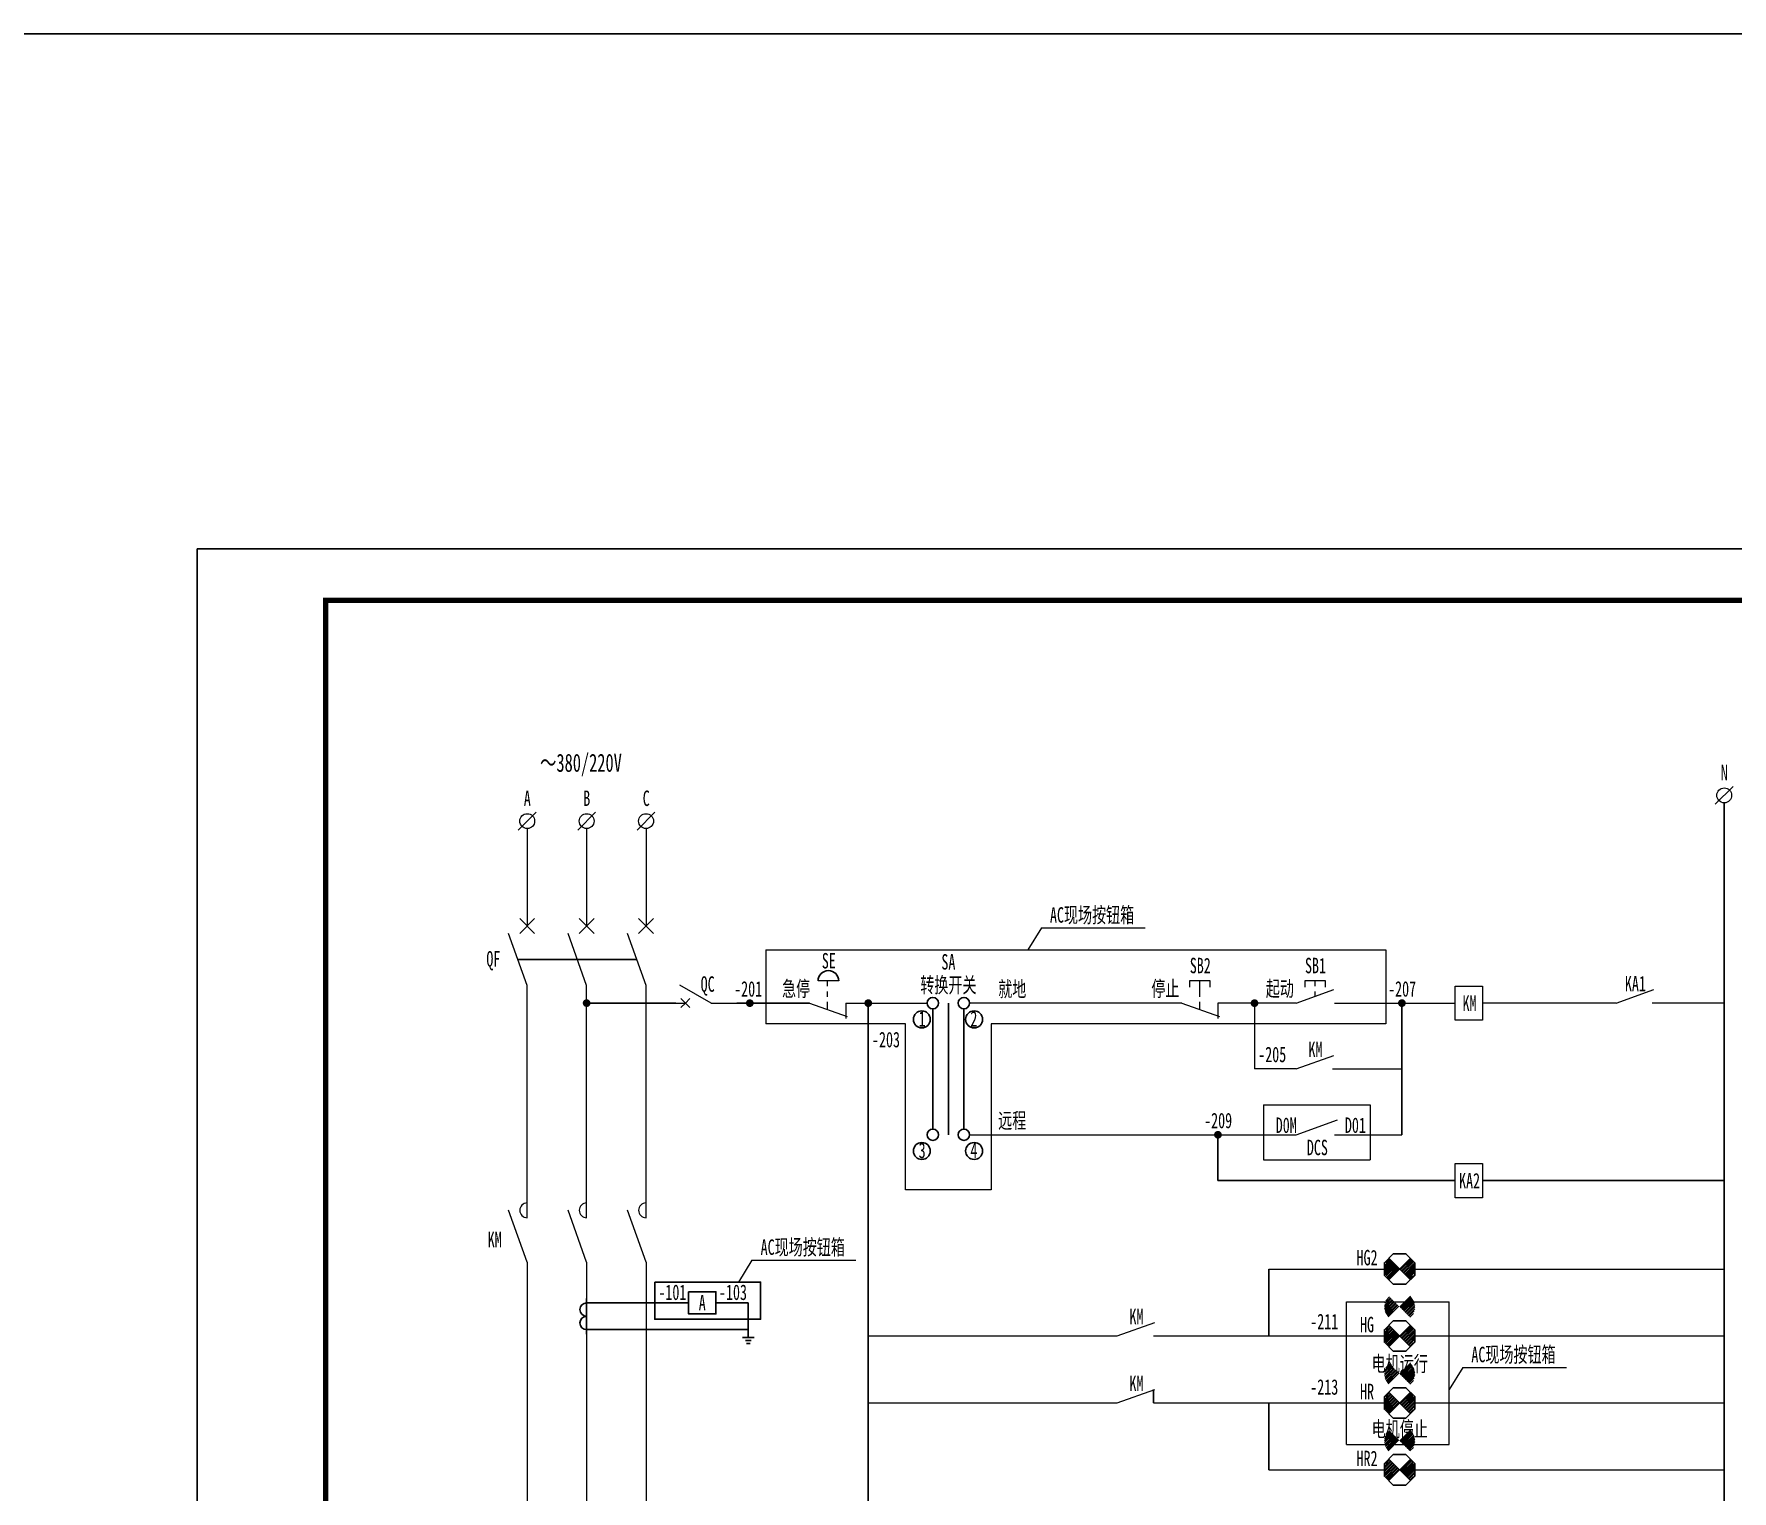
# Model space of a CAD drawing. Header units: millimetres. Extents: x 401220 to 2750366, y -101310 to 943175.
# Drawn here: x 510256 to 543249, y 661725 to 690022 of the extents above; entities that cross this region are included whole.
import ezdxf
from ezdxf.enums import TextEntityAlignment as Align

# ---------------------------------------------------------------- set-up
doc = ezdxf.new("R2010")
doc.units = ezdxf.units.MM
doc.linetypes.add('常规', pattern=[20, 10, 0, 10])
doc.linetypes.add('接地线', pattern=[1460, 500, 500, -200, 60, -200])
doc.layers.add('1轮廓实线层', color=7, linetype='Continuous', lineweight=18)
doc.layers.add('_0', color=7, linetype='Continuous', lineweight=25)
for name, color, linetype in [('BORDER', 7, 'Continuous'), ('D1', 4, 'Continuous'), ('MX', 3, 'Continuous'), ('TEXT', 4, 'Continuous'), ('动力平面导线层', 3, '常规'), ('图框', 7, 'Continuous'), ('标注-照明', 7, 'Continuous'), ('照明平面导线层', 3, 'Continuous'), ('照明平面设备层', 1, 'Continuous'), ('电气-接地设计-接地线', 3, '接地线'), ('表格图框层', 7, 'Continuous')]:
    doc.layers.add(name, color=color, linetype=linetype)
doc.styles.add('标准', font='NSimSun.ttf', dxfattribs={"width": 0.667})

# ---------------------------------------------------------------- blocks, each defined once
blk = doc.blocks.new('*U35')
at = {"layer": '1轮廓实线层'}
for p, q in [((0, 15), (0, 10)), ((0, 5), (-3.5, 11.06)), ((0, 10), (-0.88, 10.88)), ((0, 10), (-0.88, 9.12)), ((0, 10), (0.88, 10.88)), ((0, 10), (0.88, 9.12)), ((0, 5), (0, 0))]:
    blk.add_line(p, q, dxfattribs=at)

msp = doc.modelspace()

# ---------------------------------------------------------------- hatches: boundary and pattern name
at = {"linetype": 'ByBlock', "lineweight": 25}
h = msp.add_hatch(dxfattribs=at)
h.set_pattern_fill('ANSI31', color=3, scale=184.8, style=0)
h.set_pattern_definition([(45, (-27612.364, 668230.527), (-16.3341666, 16.3341666), [])])
h.paths.add_polyline_path([(536789.99553, 666035.56614), (536581.09184, 666244.81698, 0.1991281417), (536494.31553, 666035.56614, 0.1986966109), (536580.74469, 665826.66245)])
h.paths.add_polyline_path([(536999.24637, 666244.46982), (536789.99553, 666035.56614), (536998.89921, 665826.3153, 0.1991281417), (537085.67553, 666035.56614, 0.1986966109)])
h = msp.add_hatch(dxfattribs=at)
h.set_pattern_fill('ANSI31', color=3, scale=184.8, style=0)
h.set_pattern_definition([(45, (-27612.364, 667495.503), (-16.3341666, 16.3341666), [])])
h.paths.add_polyline_path([(536789.99553, 665300.54192), (536581.09184, 665509.79276, 0.1991281417), (536494.31553, 665300.54192, 0.1986966109), (536580.74469, 665091.63824)])
h.paths.add_polyline_path([(536999.24637, 665509.4456), (536789.99553, 665300.54192), (536998.89921, 665091.29108, 0.1991281417), (537085.67553, 665300.54192, 0.1986966109)])
h = msp.add_hatch(dxfattribs=at)
h.set_pattern_fill('ANSI31', color=3, scale=184.8, style=0)
h.set_pattern_definition([(45, (-27612.364, 666930.527), (-16.3341666, 16.3341666), [])])
h.paths.add_polyline_path([(536789.99553, 664735.56614), (536581.09184, 664944.81698, 0.1991281417), (536494.31553, 664735.56614, 0.1986966109), (536580.74469, 664526.66245)])
h.paths.add_polyline_path([(536999.24637, 664944.46982), (536789.99553, 664735.56614), (536998.89921, 664526.3153, 0.1991281417), (537085.67553, 664735.56614, 0.1986966109)])
h = msp.add_hatch(dxfattribs=at)
h.set_pattern_fill('ANSI31', color=3, scale=184.8, style=0)
h.set_pattern_definition([(45, (-27612.364, 666195.503), (-16.3341666, 16.3341666), [])])
h.paths.add_polyline_path([(536789.99553, 664000.54192), (536581.09184, 664209.79276, 0.1991281417), (536494.31553, 664000.54192, 0.1986966109), (536580.74469, 663791.63824)])
h.paths.add_polyline_path([(536999.24637, 664209.4456), (536789.99553, 664000.54192), (536998.89921, 663791.29108, 0.1991281417), (537085.67553, 664000.54192, 0.1986966109)])
h = msp.add_hatch(dxfattribs=at)
h.set_pattern_fill('ANSI31', color=1, scale=184.8, style=0)
h.set_pattern_definition([(45, (-27612.364, 665630.527), (-16.3341666, 16.3341666), [])])
h.paths.add_polyline_path([(536789.99553, 663435.56614), (536581.09184, 663644.81698, 0.1991281417), (536494.31553, 663435.56614, 0.1986966109), (536580.74469, 663226.66245)])
h.paths.add_polyline_path([(536999.24637, 663644.46982), (536789.99553, 663435.56614), (536998.89921, 663226.3153, 0.1991281417), (537085.67553, 663435.56614, 0.1986966109)])
h = msp.add_hatch(dxfattribs=at)
h.set_pattern_fill('ANSI31', color=1, scale=184.8, style=0)
h.set_pattern_definition([(45, (-27612.364, 664895.503), (-16.3341666, 16.3341666), [])])
h.paths.add_polyline_path([(536789.99553, 662700.54192), (536581.09184, 662909.79276, 0.1991281417), (536494.31553, 662700.54192, 0.1986966109), (536580.74469, 662491.63824)])
h.paths.add_polyline_path([(536999.24637, 662909.4456), (536789.99553, 662700.54192), (536998.89921, 662491.29108, 0.1991281417), (537085.67553, 662700.54192, 0.1986966109)])
h = msp.add_hatch(dxfattribs=at)
h.set_pattern_fill('ANSI31', color=1, scale=184.8, style=0)
h.set_pattern_definition([(45, (-27612.364, 664330.527), (-16.3341666, 16.3341666), [])])
h.paths.add_polyline_path([(536789.99553, 662135.56614), (536581.09184, 662344.81698, 0.1991281417), (536494.31553, 662135.56614, 0.1986966109), (536580.74469, 661926.66245)])
h.paths.add_polyline_path([(536999.24637, 662344.46982), (536789.99553, 662135.56614), (536998.89921, 661926.3153, 0.1991281417), (537085.67553, 662135.56614, 0.1986966109)])

# ---------------------------------------------------------------- linework, layer by layer
at = {"color": 3}
msp.add_line((930455.53865, 690021.73148), (401219.70842, 690021.73148), dxfattribs=at)
at = {"color": 0, "linetype": 'ByBlock', "lineweight": 20}
for p, q in [((540997.10512, 671200.11533), (538403.20232, 671200.11533)), ((543096.33116, 671200.11533), (541698.84637, 671200.11533))]:
    msp.add_line(p, q, dxfattribs=at)
at = {"color": 3, "linetype": 'ByBlock', "lineweight": 25}
for p, q in [((536999.24637, 666244.46982), (536580.74469, 665826.66245)), ((536998.89921, 665826.3153), (536581.09184, 666244.81698)), ((536999.24637, 664944.46982), (536580.74469, 664526.66245)), ((536998.89921, 664526.3153), (536581.09184, 664944.81698))]:
    msp.add_line(p, q, dxfattribs=at)
at = {"color": 1, "linetype": 'ByBlock', "lineweight": 25}
for p, q in [((536999.24637, 663644.46982), (536580.74469, 663226.66245)), ((536998.89921, 663226.3153), (536581.09184, 663644.81698)), ((536999.24637, 662344.46982), (536580.74469, 661926.66245)), ((536998.89921, 661926.3153), (536581.09184, 662344.81698))]:
    msp.add_line(p, q, dxfattribs=at)
at = {"color": 7, "linetype": 'ByBlock', "lineweight": 20, "const_width": 75}
for points in [[(520956.68374, 671200.11533, 1), (521031.68374, 671200.11533, 1)], [(524127.26804, 671200.11533, 1), (524202.26804, 671200.11533, 1)], [(526428.09975, 671200.1089, 1), (526503.09975, 671200.1089, 1)], [(533933.13424, 671200.11533, 1), (534008.13424, 671200.11533, 1)], [(536796.81024, 671200.11533, 1), (536871.81024, 671200.11533, 1)], [(533222.49589, 668643.86695, 1), (533297.49589, 668643.86695, 1)]]:
    msp.add_lwpolyline(points, format="xyb", close=True, dxfattribs=at)
at = {"color": 3, "linetype": 'ByBlock', "lineweight": 25}
for points in [[(536667.52086, 666331.24614), (536494.31553, 666158.0408), (536494.31553, 665913.09147), (536667.52086, 665739.88614), (536912.47019, 665739.88614), (537085.67553, 665913.09147), (537085.67553, 666158.0408), (536912.47019, 666331.24614)], [(536667.52086, 665031.24614), (536494.31553, 664858.0408), (536494.31553, 664613.09147), (536667.52086, 664439.88614), (536912.47019, 664439.88614), (537085.67553, 664613.09147), (537085.67553, 664858.0408), (536912.47019, 665031.24614)]]:
    msp.add_lwpolyline(points, close=True, dxfattribs=at)
at = {"color": 1, "linetype": 'ByBlock', "lineweight": 25}
for points in [[(536667.52086, 663731.24614), (536494.31553, 663558.0408), (536494.31553, 663313.09147), (536667.52086, 663139.88614), (536912.47019, 663139.88614), (537085.67553, 663313.09147), (537085.67553, 663558.0408), (536912.47019, 663731.24614)], [(536667.52086, 662431.24614), (536494.31553, 662258.0408), (536494.31553, 662013.09147), (536667.52086, 661839.88614), (536912.47019, 661839.88614), (537085.67553, 662013.09147), (537085.67553, 662258.0408), (536912.47019, 662431.24614)]]:
    msp.add_lwpolyline(points, close=True, dxfattribs=at)
at = {"layer": '_0', "color": 0, "linetype": 'ByBlock', "ltscale": 500}
msp.add_line((519658.87039, 672050.24048), (521968.60159, 672050.24048), dxfattribs=at)
at = {"layer": '_0', "color": 0, "linetype": 'ByBlock', "lineweight": -3}
for p, q in [((520994.18372, 664771.89874), (520994.18374, 665465.23208)), ((520994.18374, 665378.56541), (521080.85041, 665378.56541)), ((521080.85039, 664858.56541), (520994.18373, 664858.56541))]:
    msp.add_line(p, q, dxfattribs=at)
at = {"layer": '_0', "color": 0, "linetype": 'ByBlock'}
for p, q in [((521080.85041, 665378.56541), (522975.10016, 665378.56541)), ((523506.7927, 665378.56541), (524134.41614, 665378.56541)), ((524134.41614, 665378.56541), (524134.41614, 664858.56541)), ((521080.85039, 664858.56541), (524134.41614, 664858.56541)), ((524134.41614, 664708.56541), (524134.41614, 664858.56541)), ((524021.91614, 664708.56541), (524246.91614, 664708.56541)), ((524079.95649, 664648.56541), (524190.35694, 664648.56541)), ((524097.51491, 664587.65337), (524171.60452, 664587.65337))]:
    msp.add_line(p, q, dxfattribs=at)
at = {"layer": '_0', "color": 0, "linetype": 'ByBlock', "lineweight": -3}
for centre in [(520994.18374, 665248.56541), (520994.18373, 664988.56541)]:
    msp.add_arc(centre, 130, 89.999998399, 269.999998399, dxfattribs=at)
at = {"layer": 'BORDER', "linetype": 'ByBlock'}
msp.add_lwpolyline([(522975.10016, 665594.04216), (523506.7927, 665594.04216), (523506.7927, 665163.08865), (522975.10016, 665163.08865)], close=True, dxfattribs=at)
at = {"layer": 'D1', "color": 1, "linetype": 'ByBlock'}
msp.add_arc((525691.5192, 671631.73113), 200.52575, 0, 180, dxfattribs=at)
at = {"layer": 'MX', "color": 7, "linetype": 'ByBlock', "lineweight": 20}
for p, q in [((542923.05591, 675061.20387), (543269.51559, 675407.66355)), ((519666.09223, 674561.20387), (520012.55191, 674907.66355)), ((520820.95783, 674561.20387), (521167.41751, 674907.66355)), ((521975.82343, 674561.20387), (522322.28311, 674907.66355)), ((519839.31814, 674590.07232), (519839.31814, 672699.85238)), ((520994.18374, 674590.07232), (520994.18374, 672699.85238)), ((522149.04934, 674590.07232), (522149.04934, 672699.85238)), ((519983.67634, 672844.21058), (519694.95994, 672555.49418)), ((519983.67634, 672555.49418), (519694.95994, 672844.21058)), ((521138.54194, 672844.21058), (520849.82554, 672555.49418)), ((521138.54194, 672555.49418), (520849.82554, 672844.21058)), ((522293.40754, 672844.21058), (522004.69114, 672555.49418)), ((522293.40754, 672555.49418), (522004.69114, 672844.21058)), ((519839.31814, 671544.98678), (519478.42264, 672555.49418)), ((520994.18374, 671544.98678), (520633.28824, 672555.49418)), ((522149.04934, 671544.98678), (521788.15384, 672555.49418)), ((519839.31814, 667032.35554), (519839.31814, 671555.12089)), ((520994.18374, 667032.35554), (520994.18374, 671555.12089)), ((522149.04934, 667032.35554), (522149.04934, 671555.12089)), ((519839.31814, 666166.20634), (519478.42264, 667176.71374)), ((520994.18374, 666166.20634), (520633.28824, 667176.71374)), ((522149.04934, 666166.20634), (521788.15384, 667176.71374)), ((519839.31814, 666166.20634), (519839.31814, 655552.70344)), ((520994.18374, 666166.20634), (520994.18374, 655006.85902)), ((522149.04934, 666166.20634), (522149.04934, 655552.70344))]:
    msp.add_line(p, q, dxfattribs=at)
for centre in [(543096.28182, 675234.43028), (519839.32207, 674734.43028), (520994.1857, 674734.43028), (522149.04934, 674734.43028)]:
    msp.add_circle(centre, 144.35795, dxfattribs=at)
for centre in [(519839.31814, 667176.71374), (520994.18374, 667176.71374), (522149.04934, 667176.71374)]:
    msp.add_arc(centre, 144.3582, 89.999997225, 269.99999445, dxfattribs=at)
at = {"layer": 'TEXT', "color": 7, "linetype": 'ByBlock', "ltscale": 100}
for centre in [(527720.26359, 671200.11533), (528323.75109, 671200.11533)]:
    msp.add_circle(centre, 109.725, dxfattribs=at)
at = {"layer": '动力平面导线层', "color": 0}
for p, q in [((543096.28575, 675090.07232), (543096.28575, 659535.56614)), ((526465.59727, 671200.11533), (526465.59727, 657984.58797)), ((534249.81997, 664735.56614), (534249.81997, 666035.56614)), ((534249.81997, 662135.56614), (534249.81997, 663435.56614))]:
    msp.add_line(p, q, dxfattribs=at)
at = {"layer": '动力平面导线层', "color": 0, "linetype": 'ByBlock'}
for p, q in [((523914.27054, 671200.11533), (525325.96214, 671200.11533)), ((536834.31024, 669921.99114), (536834.31024, 668643.86695)), ((533259.99589, 668643.86695), (533259.99589, 667752.29328)), ((533259.99589, 667752.29328), (537867.45484, 667752.29328))]:
    msp.add_line(p, q, dxfattribs=at)
at = {"layer": '动力平面导线层', "color": 6, "linetype": 'ByBlock'}
msp.add_lwpolyline([(522317.20566, 665782.2405), (524373.13193, 665782.2405), (524373.13193, 665061.21584), (522317.20566, 665061.21584)], close=True, dxfattribs=at)
at = {"layer": '图框', "linetype": 'Continuous', "lineweight": 100, "const_width": 100}
msp.add_lwpolyline([(515924.24205, 639021.73148), (571824.24205, 639021.73148), (571824.24205, 679021.73148), (515924.24205, 679021.73148)], close=True, dxfattribs=at)
at = {"layer": '标注-照明', "linetype": 'ByBlock', "lineweight": 25, "ltscale": 100}
for p, q in [((520994.18374, 671200.11533), (522728.33501, 671200.11533)), ((527720.26359, 671090.39033), (527720.26359, 668753.59195)), ((528323.75109, 671090.39033), (528323.75109, 668753.59195)), ((532005.32441, 663435.56614), (532005.32441, 663696.99821))]:
    msp.add_line(p, q, dxfattribs=at)
at = {"layer": '标注-照明', "color": 0, "linetype": 'ByBlock', "lineweight": 25, "ltscale": 100}
msp.add_line((528022.21782, 668643.86695), (528022.21782, 671200.11533), dxfattribs=at)
at = {"layer": '标注-照明', "linetype": 'ByBlock', "lineweight": 25, "ltscale": 100}
for centre, radius in [((527506.96792, 670884.76358), 164.79793), ((528523.20897, 670884.76358), 164.79793), ((527506.96792, 668328.5152), 164.79793), ((527720.26359, 668643.86695), 109.725), ((528323.75109, 668643.86695), 109.725), ((528523.20897, 668328.5152), 164.79793)]:
    msp.add_circle(centre, radius, dxfattribs=at)
at = {"layer": '照明平面导线层', "color": 6, "linetype": 'ByBlock', "lineweight": 20}
for p, q in [((529828.89383, 672661.07129), (529564.01356, 672233.44427)), ((529828.89383, 672661.07129), (531847.5324, 672661.07129)), ((524478.74072, 672233.44427), (536519.41524, 672233.44427)), ((524478.74072, 672233.44427), (524478.74072, 670798.614)), ((536519.41524, 672233.44427), (536519.41524, 670798.614)), ((527187.50553, 670798.614), (524478.74072, 670798.614)), ((536519.41524, 670798.614), (528854.45451, 670798.614)), ((524207.04472, 666209.86752), (523942.16445, 665782.2405)), ((524207.04472, 666209.86752), (526225.6833, 666209.86752)), ((535755.60825, 665398.98301), (537751.58692, 665398.98301)), ((535756.51083, 662626.49144), (535756.51083, 665398.98301)), ((537751.58692, 662626.49144), (537751.58692, 665398.98301)), ((538016.46718, 664124.83239), (537751.58692, 663697.20538)), ((538016.46718, 664124.83239), (540035.10576, 664124.83239)), ((535755.60825, 662626.49144), (537751.58692, 662626.49144))]:
    msp.add_line(p, q, dxfattribs=at)
at = {"layer": '照明平面导线层', "color": 1, "linetype": 'ByBlock', "lineweight": 20}
msp.add_line((525892.0167, 671631.73113), (525491.0217, 671631.73113), dxfattribs=at)
at = {"layer": '照明平面导线层', "color": 0, "linetype": 'ByBlock', "lineweight": 20}
for p, q in [((525676.83276, 671531.48238), (525676.83276, 671631.73113)), ((525676.83276, 671325.42627), (525676.83276, 671425.67502)), ((532909.12526, 671431.23363), (532909.12526, 671631.73113)), ((532909.12526, 671325.42627), (532909.12526, 671425.67502)), ((534781.62432, 671200.11533), (535512.73845, 671461.5474)), ((535147.18138, 671531.48238), (535147.18138, 671631.73113)), ((535147.18138, 671330.83137), (535147.18138, 671426.02444)), ((540997.10512, 671200.11533), (541728.21925, 671461.5474)), ((525325.96214, 671200.11533), (526057.07627, 670938.68326)), ((525676.83276, 671074.65088), (525676.83276, 671225.17752)), ((526027.70339, 671200.11533), (527610.53859, 671200.11533)), ((526027.70339, 671200.11533), (526027.70339, 670898.89562)), ((532558.25464, 671200.11533), (528433.47609, 671200.11533)), ((532558.25464, 671200.11533), (533289.36877, 670938.68326)), ((532909.12526, 671074.65088), (532909.12526, 671225.17752)), ((534781.62432, 671200.11533), (533259.99589, 671200.11533)), ((533259.99589, 671200.11533), (533259.99589, 670898.89562)), ((533970.63424, 671200.11533), (533970.63424, 669921.99114)), ((535524.3238, 671200.11533), (537867.45484, 671200.11533)), ((534781.62432, 669921.99114), (535512.73845, 670183.42321)), ((534781.62432, 669921.99114), (533970.63424, 669921.99114)), ((535483.36557, 669921.99114), (536834.31024, 669921.99114)), ((528433.47609, 668643.86695), (529220.86585, 668643.86695)), ((529220.86585, 668643.86695), (534781.62432, 668643.86695)), ((535524.3238, 668643.86695), (536834.31024, 668643.86695)), ((534249.81997, 666035.56614), (536494.31553, 666035.56614)), ((537085.67553, 666035.56614), (543096.34585, 666035.56614)), ((531303.58316, 664735.56614), (532034.69729, 664996.99821)), ((526465.58963, 664735.56614), (531303.58316, 664735.56614)), ((532005.32441, 664735.56614), (536494.31553, 664735.56614)), ((537085.67553, 664735.56614), (543096.40817, 664735.56614)), ((531303.58316, 663435.56614), (532034.69729, 663696.99821)), ((526465.59727, 663435.56614), (531303.58316, 663435.56614)), ((532005.32441, 663435.56614), (536494.31553, 663435.56614)), ((537085.67553, 663435.56614), (543096.28575, 663435.56614)), ((534249.81997, 662135.56614), (536494.31553, 662135.56614)), ((537085.67553, 662135.56614), (543096.42881, 662135.56614))]:
    msp.add_line(p, q, dxfattribs=at)
at = {"layer": '照明平面导线层', "color": 7, "linetype": 'ByBlock', "lineweight": 20}
msp.add_line((534781.62432, 668643.86695), (535585.84986, 668931.44223), dxfattribs=at)
at = {"layer": '照明平面导线层', "color": 0, "linetype": 'ByBlock', "lineweight": 20}
for points in [[(533109.62276, 671511.43263), (533109.62276, 671631.73113), (532708.62776, 671631.73113), (532708.62776, 671511.43263)], [(535347.67888, 671511.43263), (535347.67888, 671631.73113), (534946.68388, 671631.73113), (534946.68388, 671511.43263)]]:
    msp.add_lwpolyline(points, dxfattribs=at)
for points in [[(537867.45484, 671530.88868), (538403.20232, 671530.88868), (538403.20232, 670869.34199), (537867.45484, 670869.34199)], [(537867.45484, 668083.06662), (538403.20232, 668083.06662), (538403.20232, 667421.51993), (537867.45484, 667421.51993)]]:
    msp.add_lwpolyline(points, close=True, dxfattribs=at)
at = {"layer": '照明平面设备层', "color": 0, "lineweight": -3, "ltscale": 100}
msp.add_lwpolyline([(513424.24205, 680021.73148), (572824.24205, 680021.73148), (572824.24205, 638021.73148), (513424.24205, 638021.73148)], close=True, dxfattribs=at)
at = {"layer": '电气-接地设计-接地线', "color": 0, "linetype": 'ByBlock', "lineweight": -3}
for p, q in [((536834.31024, 669921.99114), (536834.31024, 671200.11533)), ((538403.20232, 667752.29328), (543096.38496, 667752.29328))]:
    msp.add_line(p, q, dxfattribs=at)
at = {"layer": '表格图框层', "color": 6, "linetype": 'ByBlock', "lineweight": 20, "ltscale": 50}
for p, q in [((527187.50553, 667575.02096), (527187.50553, 670798.614)), ((528854.45451, 670798.614), (528854.45451, 667575.02096)), ((528854.45451, 667575.02096), (527187.50553, 667575.02096))]:
    msp.add_line(p, q, dxfattribs=at)
at = {"layer": '表格图框层', "color": 4, "linetype": 'ByBlock', "lineweight": 20, "ltscale": 50}
for p, q in [((534147.01325, 669222.87457), (536220.46093, 669222.87457)), ((534147.01325, 669222.87457), (534147.01325, 668159.52067)), ((536220.46093, 669222.87457), (536220.46093, 668159.52067)), ((534147.01325, 668159.52067), (536220.46093, 668159.52067))]:
    msp.add_line(p, q, dxfattribs=at)

# ---------------------------------------------------------------- block references
at = {"layer": '_0', "color": 3, "linetype": 'ByBlock', "xscale": -100, "yscale": 100, "zscale": 100, "rotation": 90}
msp.add_blockref('*U35', (523914.27054, 671200.11533), dxfattribs=at)

# ---------------------------------------------------------------- texts
at = {"layer": 'TEXT', "color": 7, "linetype": 'ByBlock', "ltscale": 100, "style": '标准', "width": 0.667}
for s, height, p in [('～380/220V', 350, (520883.50803, 675693.0385)), ('N', 300, (543098.6653, 675529.01451)), ('A', 300, (519841.70162, 675029.01451)), ('B', 300, (520996.56722, 675029.01451)), ('C', 300, (522151.43282, 675029.01451)), ('QF', 300, (519182.38063, 671910.64066)), ('SE', 300, (525699.6916, 671873.39466)), ('SA', 300, (528023.18184, 671851.63832)), ('SB2', 300, (532917.29766, 671780.39048)), ('SB1', 300, (535155.35378, 671780.39048)), ('转换开关', 300, (528023.18184, 671402.59773)), ('KA1', 300, (541370.83458, 671429.36634)), ('QC', 300, (523345.63692, 671420.35852)), ('就地', 300, (529263.91228, 671326.14958)), ('停止', 300, (532239.79936, 671330.82876)), ('起动', 300, (534463.16903, 671330.82876)), ('KM', 300, (538148.86516, 671049.68183)), ('1', 300, (527512.72615, 670745.49806)), ('2', 300, (528517.77607, 670745.49806)), ('KM', 300, (535155.35378, 670151.24215)), ('远程', 300, (529263.91228, 668769.90121)), ('D0M', 300, (534587.14634, 668679.43187)), ('D01', 300, (535930.92716, 668679.43187)), ('3', 300, (527512.72615, 668189.24968)), ('4', 300, (528517.77607, 668189.24968)), ('KA2', 300, (538148.86516, 667601.85978)), ('KM', 300, (519208.15888, 666459.68112)), ('HG2', 300, (536156.80608, 666107.70391)), ('KM', 300, (531677.31262, 664964.81714)), ('HG', 300, (536156.80608, 664807.70391)), ('电机运行', 300, (536793.00852, 664047.07586)), ('KM', 300, (531677.31262, 663664.81714)), ('HR', 300, (536156.80608, 663507.70391)), ('电机停止', 300, (536793.00852, 662777.54135)), ('HR2', 300, (536156.80608, 662207.70391))]:
    msp.add_text(s, height=height, dxfattribs=at).set_placement(p, align=Align.CENTER)
at = {"layer": 'TEXT', "color": 6, "linetype": 'ByBlock', "ltscale": 100, "style": '标准', "width": 0.667}
for p in [(530815.00745, 672762.52631), (525193.15835, 666311.32254), (539002.58081, 664226.28741)]:
    msp.add_text('AC现场按钮箱', height=300, dxfattribs=at).set_placement(p, align=Align.CENTER)
at = {"layer": 'TEXT', "color": 2, "linetype": 'ByBlock', "ltscale": 100, "style": '标准', "width": 0.667}
for s, p in [('-201', (524132.55286, 671326.59152)), ('-207', (536837.95381, 671326.59152)), ('-203', (526810.72611, 670342.44217)), ('-205', (534314.62181, 670053.71813)), ('-209', (533263.63946, 668770.34314)), ('-101', (522660.4947, 665435.22366)), ('-103', (523837.35208, 665435.22366)), ('-211', (535325.53875, 664867.29312)), ('-213', (535325.53875, 663595.70485))]:
    msp.add_text(s, height=300, dxfattribs=at).set_placement(p, align=Align.CENTER)
at = {"layer": 'TEXT', "color": 1, "linetype": 'ByBlock', "ltscale": 100, "style": '标准', "width": 0.667}
msp.add_text('急停', height=300, dxfattribs=at).set_placement((525064.65141, 671330.82876), align=Align.CENTER)
at = {"layer": 'TEXT', "color": 4, "linetype": 'ByBlock', "ltscale": 100, "style": '标准', "width": 0.667}
msp.add_text('DCS', height=300, dxfattribs=at).set_placement((535191.90948, 668246.72498), align=Align.CENTER)
at = {"layer": 'TEXT', "color": 7, "linetype": 'ByBlock', "ltscale": 100, "style": '标准', "width": 0.667}
msp.add_text('A', height=300, dxfattribs=at).set_placement((523172.18955, 665233.79175))

doc.saveas('drawing.dxf')
